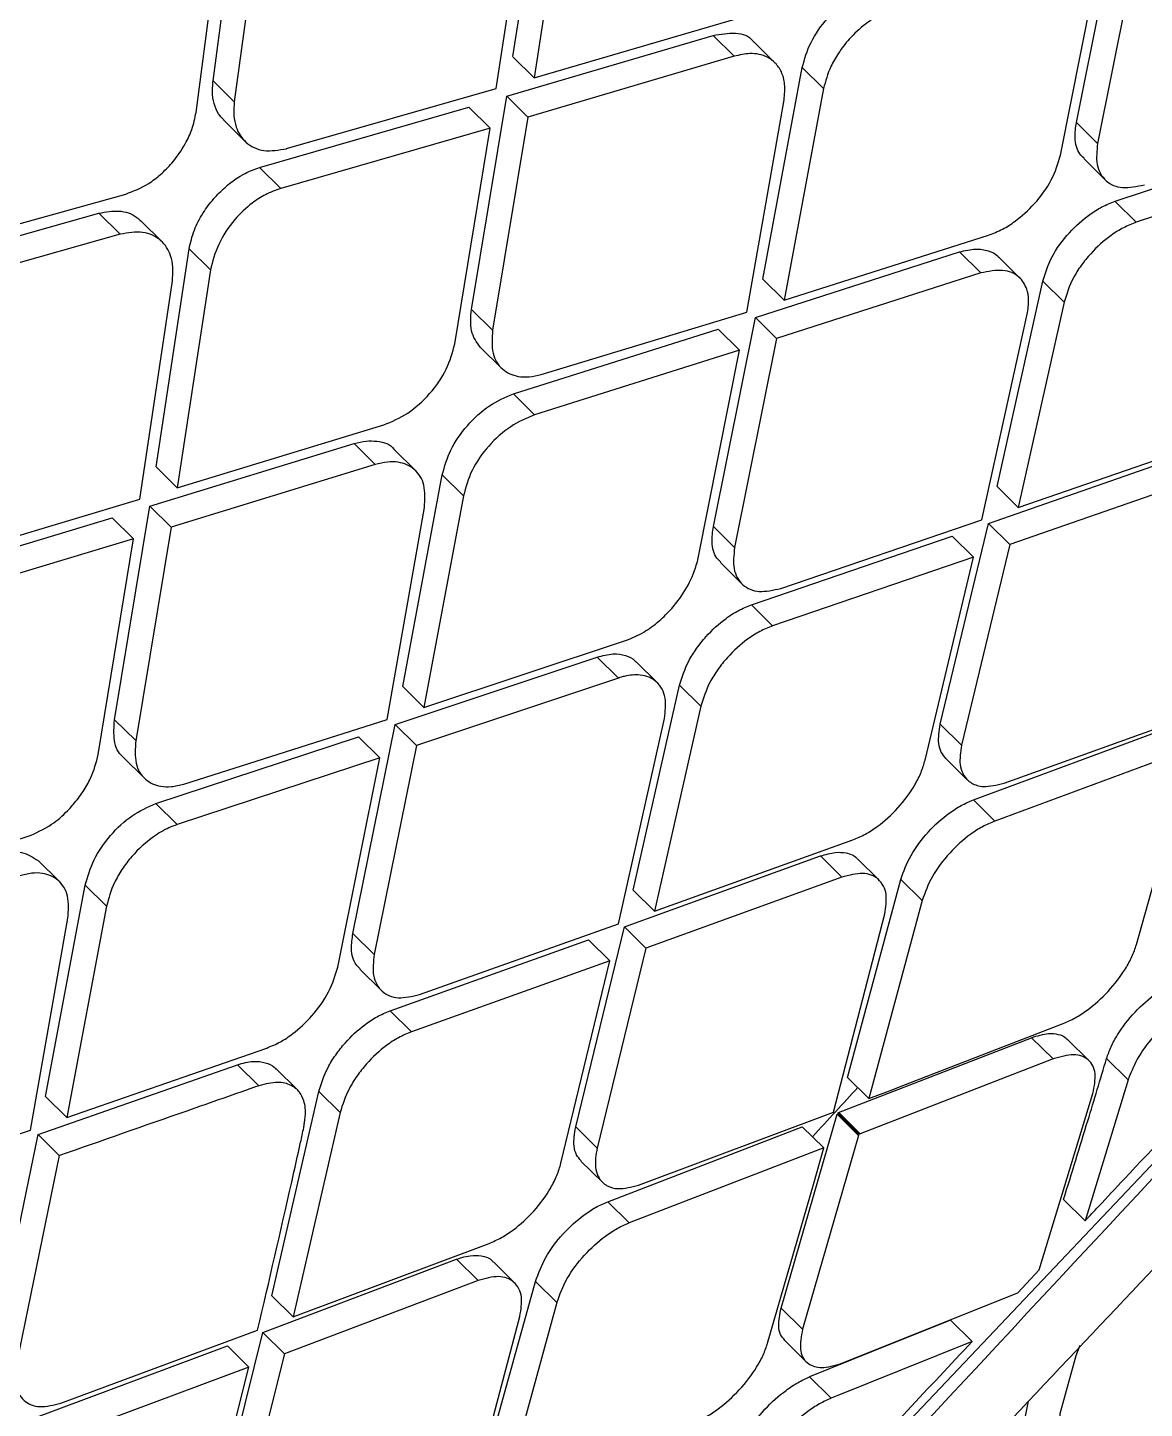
# Model space of a CAD drawing. Extents: x 525 to 613, y 487 to 635.
# Drawn here: x 535.925 to 536.659, y 578.359 to 579.266 of the extents above; entities that cross this region are included whole.
import ezdxf

# ---------------------------------------------------------------- set-up
doc = ezdxf.new("R2010")
doc.units = 0
doc.header["$MEASUREMENT"] = 0
doc.layers.add('1', color=4, linetype='Continuous')
doc.layers.add('STD TEST', color=3, linetype='Continuous')

# ---------------------------------------------------------------- blocks, each defined once
blk = doc.blocks.new('2023 VANGUARD')
at = {"layer": '1', "color": 3, "linetype": 'Continuous', "lineweight": 25}
for p, q in [((-30.8988, -12.69676), (-32.89817, -14.80879)), ((-32.71549, -13.44371), (-32.69355, -13.30059)), ((-32.91267, -13.45957), (-32.89318, -13.31402)), ((-32.67959, -13.31439), (-32.70153, -13.45752)), ((-32.7265, -13.46475), (-32.70482, -13.32135)), ((-32.92387, -13.4804), (-32.90462, -13.33461)), ((-32.87918, -13.32785), (-32.8987, -13.47338)), ((-32.34508, -13.48692), (-32.31749, -13.34936)), ((-32.30354, -13.36315), (-32.33112, -13.50071)), ((-32.35551, -13.50851), (-32.32818, -13.37069)), ((-32.70153, -13.45752), (-32.56431, -13.41749)), ((-32.71961, -13.46959), (-32.58395, -13.4297)), ((-32.57, -13.44348), (-32.58395, -13.4297)), ((-32.54327, -13.44771), (-32.55712, -13.43403)), ((-32.70153, -13.45752), (-32.71549, -13.44373)), ((-32.57, -13.44348), (-32.70565, -13.48339)), ((-32.55124, -13.59009), (-32.52528, -13.45093)), ((-32.51133, -13.46471), (-32.52528, -13.45093)), ((-32.8987, -13.47338), (-32.91268, -13.45957)), ((-32.86431, -13.5042), (-32.7265, -13.46475)), ((-32.74285, -13.60986), (-32.71961, -13.46959)), ((-32.70565, -13.48339), (-32.71959, -13.46961)), ((-32.56174, -13.61161), (-32.53729, -13.47218)), ((-32.51133, -13.46471), (-32.53728, -13.60389)), ((-32.8821, -13.51656), (-32.74454, -13.47686)), ((-32.73058, -13.49065), (-32.74454, -13.47685)), ((-32.90584, -13.48535), (-32.89182, -13.4992)), ((-32.73058, -13.49065), (-32.86813, -13.53037)), ((-32.7538, -13.63252), (-32.73058, -13.49065)), ((-32.70565, -13.48339), (-32.7289, -13.62364)), ((-32.33112, -13.50071), (-32.34508, -13.48692)), ((-32.31965, -13.53882), (-32.18647, -13.49479)), ((-32.17249, -13.5086), (-32.30568, -13.55263)), ((-32.88208, -13.51658), (-32.86813, -13.53037)), ((-32.34025, -13.51071), (-32.3262, -13.52459)), ((-33.10872, -13.57274), (-32.97009, -13.53409)), ((-32.30568, -13.55262), (-32.31963, -13.53883)), ((-33.12608, -13.58552), (-32.98769, -13.54663)), ((-32.97371, -13.56045), (-32.9877, -13.54662)), ((-32.94621, -13.56544), (-32.96014, -13.55167)), ((-32.97371, -13.56045), (-33.11207, -13.59936)), ((-32.53728, -13.60389), (-32.40287, -13.56107)), ((-32.95018, -13.71342), (-32.92843, -13.57013)), ((-32.91446, -13.58394), (-32.92842, -13.57014)), ((-32.5561, -13.61522), (-32.42195, -13.57214)), ((-32.40799, -13.58594), (-32.42195, -13.57214)), ((-32.38216, -13.58929), (-32.39605, -13.57556)), ((-32.91446, -13.58394), (-32.93622, -13.72725)), ((-32.53728, -13.60389), (-32.55124, -13.59009)), ((-32.40799, -13.58594), (-32.54214, -13.62902)), ((-32.96093, -13.73473), (-32.93944, -13.59115)), ((-32.39726, -13.7263), (-32.36714, -13.59125)), ((-32.35317, -13.60506), (-32.36713, -13.59126)), ((-32.35317, -13.60506), (-32.38327, -13.74013)), ((-32.72891, -13.62364), (-32.74286, -13.60986)), ((-32.69689, -13.65261), (-32.56174, -13.61161)), ((-32.58376, -13.75271), (-32.5561, -13.61522)), ((-32.54214, -13.62902), (-32.55608, -13.61525)), ((-32.40723, -13.74835), (-32.37738, -13.61304)), ((-32.71526, -13.66547), (-32.58052, -13.62299)), ((-32.56656, -13.63678), (-32.58052, -13.62299)), ((-32.73703, -13.63464), (-32.72305, -13.64845)), ((-32.54214, -13.62902), (-32.56979, -13.76651)), ((-32.56656, -13.63678), (-32.70131, -13.67927)), ((-32.59395, -13.77453), (-32.56656, -13.63678)), ((-32.70131, -13.67926), (-32.71525, -13.66549)), ((-32.93622, -13.72725), (-32.80039, -13.68584)), ((-32.95429, -13.73933), (-32.82001, -13.69807)), ((-32.80605, -13.71186), (-32.82001, -13.69807)), ((-32.38327, -13.74013), (-32.25166, -13.69455)), ((-32.77952, -13.7159), (-32.79347, -13.70212)), ((-32.4029, -13.75066), (-32.27281, -13.70526)), ((-32.93622, -13.72725), (-32.95019, -13.71345)), ((-32.80605, -13.71186), (-32.94032, -13.75314)), ((-32.78799, -13.85778), (-32.76199, -13.71866)), ((-32.74803, -13.73246), (-32.76198, -13.71867)), ((-32.38327, -13.74013), (-32.39727, -13.7263)), ((-32.25879, -13.71911), (-32.3889, -13.7645)), ((-33.09729, -13.77562), (-32.96093, -13.73473)), ((-32.74803, -13.73246), (-32.77402, -13.87159)), ((-32.97748, -13.87965), (-32.95429, -13.73933)), ((-32.95426, -13.73936), (-32.94032, -13.75314)), ((-32.79823, -13.87957), (-32.77373, -13.74018)), ((-33.11506, -13.788), (-32.97895, -13.74686)), ((-32.96499, -13.76065), (-32.97896, -13.74685)), ((-32.94032, -13.75314), (-32.96352, -13.89345)), ((-32.56979, -13.76651), (-32.58376, -13.75271)), ((-32.53946, -13.79333), (-32.40723, -13.74835)), ((-32.43459, -13.88259), (-32.40291, -13.75066)), ((-32.4029, -13.75066), (-32.3889, -13.7645)), ((-32.96499, -13.76065), (-33.10108, -13.80181)), ((-32.98815, -13.90259), (-32.96499, -13.76065)), ((-32.55878, -13.80416), (-32.42682, -13.75893)), ((-32.41282, -13.77276), (-32.42682, -13.75893)), ((-32.3889, -13.7645), (-32.42057, -13.89644)), ((-32.57907, -13.77636), (-32.565, -13.79026)), ((-32.41282, -13.77276), (-32.54479, -13.81799)), ((-32.44454, -13.90623), (-32.41282, -13.77276)), ((-32.55876, -13.80418), (-32.54479, -13.81799)), ((-32.77402, -13.87159), (-32.64097, -13.82743)), ((-32.79287, -13.88288), (-32.66009, -13.83846)), ((-32.64611, -13.85228), (-32.66009, -13.83846)), ((-32.62058, -13.85533), (-32.63447, -13.84161)), ((-32.64611, -13.85228), (-32.7789, -13.8967)), ((-32.77402, -13.87159), (-32.78799, -13.85778)), ((-32.63639, -13.99165), (-32.60596, -13.85691)), ((-32.59197, -13.87073), (-32.60595, -13.85691)), ((-32.59197, -13.87073), (-32.62238, -14.0055)), ((-32.96352, -13.89344), (-32.97748, -13.87965)), ((-32.93194, -13.92199), (-32.79823, -13.87957)), ((-32.64609, -14.01396), (-32.61594, -13.87893)), ((-32.39267, -13.92134), (-32.26314, -13.87479)), ((-32.82073, -14.02018), (-32.79288, -13.88288)), ((-32.7789, -13.8967), (-32.79285, -13.88291)), ((-32.42056, -13.89644), (-32.43459, -13.88259)), ((-32.41283, -13.93244), (-32.28361, -13.88449)), ((-32.95034, -13.93482), (-32.81704, -13.89091)), ((-32.80307, -13.90471), (-32.81704, -13.89091)), ((-32.7789, -13.8967), (-32.80675, -14.034)), ((-32.26954, -13.8984), (-32.39878, -13.94633)), ((-32.97178, -13.9043), (-32.95778, -13.91813)), ((-32.80307, -13.90471), (-32.93637, -13.94863)), ((-32.83065, -14.04228), (-32.80307, -13.90471)), ((-32.4309, -13.90525), (-32.41687, -13.91912)), ((-32.30563, -14.02756), (-32.27635, -13.92326)), ((-32.93637, -13.94862), (-32.95033, -13.93483)), ((-32.41282, -13.93245), (-32.39878, -13.94633)), ((-33.1686, -13.99927), (-33.0343, -13.95634)), ((-32.62238, -14.0055), (-32.49205, -13.95864)), ((-32.6421, -14.01594), (-32.51329, -13.96927)), ((-32.49925, -13.98314), (-32.51329, -13.96927)), ((-32.47471, -13.98521), (-32.48875, -13.97134)), ((-33.01375, -13.98609), (-33.02771, -13.97229)), ((-33.02284, -14.12736), (-32.99666, -13.98841)), ((-32.98269, -14.00222), (-32.99666, -13.98842)), ((-32.49925, -13.98314), (-32.62806, -14.02981)), ((-32.49558, -14.11485), (-32.46053, -13.98467)), ((-32.44647, -13.99856), (-32.46052, -13.98467)), ((-32.62238, -14.0055), (-32.63639, -13.99165)), ((-32.44647, -13.99856), (-32.48147, -14.12879)), ((-32.98269, -14.00222), (-33.00885, -14.14119)), ((-32.50469, -14.13775), (-32.4711, -14.00735)), ((-33.03277, -14.14944), (-33.0081, -14.01023)), ((-32.77692, -14.06031), (-32.64609, -14.01396)), ((-32.67426, -14.1474), (-32.6421, -14.01594)), ((-32.62806, -14.02981), (-32.64209, -14.01595)), ((-32.80675, -14.034), (-32.82073, -14.02018)), ((-32.79632, -14.07107), (-32.66576, -14.02445)), ((-32.65174, -14.0383), (-32.66576, -14.02445)), ((-32.62806, -14.02981), (-32.66021, -14.16128)), ((-32.81624, -14.04364), (-32.80213, -14.05758)), ((-32.65175, -14.0383), (-32.78232, -14.08491)), ((-32.68394, -14.17131), (-32.65175, -14.0383)), ((-32.78232, -14.08491), (-32.7963, -14.07109)), ((-32.45743, -14.1195), (-32.3537, -14.07941)), ((-32.50138, -14.138), (-32.37456, -14.08873)), ((-32.36043, -14.10269), (-32.37456, -14.08873)), ((-32.33673, -14.10392), (-32.35086, -14.08996)), ((-33.00884, -14.14119), (-32.87731, -14.09552)), ((-33.02775, -14.15242), (-32.89651, -14.10649)), ((-32.89651, -14.10648), (-32.88251, -14.12032)), ((-32.36043, -14.10269), (-32.48727, -14.15195)), ((-32.31108, -14.1164), (-32.32522, -14.10243)), ((-32.85725, -14.1231), (-32.87122, -14.1093)), ((-32.48147, -14.12879), (-32.49557, -14.11486)), ((-32.31108, -14.1164), (-32.33931, -14.20909)), ((-32.87407, -14.25842), (-32.84318, -14.12413)), ((-32.82918, -14.13797), (-32.84318, -14.12413)), ((-32.36946, -14.24128), (-32.3342, -14.12545)), ((-33.02283, -14.12737), (-33.00885, -14.14119)), ((-32.82918, -14.13797), (-32.86003, -14.2723)), ((-32.63288, -14.18561), (-32.50468, -14.13775)), ((-32.53923, -14.26647), (-32.50236, -14.13906)), ((-32.48824, -14.153), (-32.50236, -14.13906)), ((-32.48803, -14.15224), (-32.50219, -14.13825)), ((-32.50137, -14.13802), (-32.48727, -14.15195)), ((-33.16487, -14.19345), (-33.03277, -14.14944)), ((-33.05595, -14.28939), (-33.02777, -14.15241)), ((-33.01376, -14.16627), (-33.02774, -14.15245)), ((-32.66021, -14.16128), (-32.67426, -14.1474)), ((-32.65319, -14.19656), (-32.52532, -14.14729)), ((-32.51121, -14.16123), (-32.52532, -14.14729)), ((-32.48824, -14.153), (-32.52508, -14.28045)), ((-32.48824, -14.153), (-32.48803, -14.15224)), ((-32.48803, -14.15224), (-32.48727, -14.15195)), ((-32.51121, -14.16123), (-32.63911, -14.21048)), ((-32.51799, -14.18533), (-32.51121, -14.16123)), ((-33.01376, -14.16627), (-33.04195, -14.30322)), ((-32.67079, -14.16984), (-32.65673, -14.18373)), ((-32.54808, -14.28961), (-32.51799, -14.18533)), ((-32.63911, -14.21048), (-32.65318, -14.19657)), ((-32.33932, -14.20909), (-32.35349, -14.19509)), ((-32.86003, -14.2723), (-32.7312, -14.22397)), ((-32.87988, -14.28261), (-32.75256, -14.23447)), ((-32.73849, -14.24837), (-32.75256, -14.23447)), ((-32.71431, -14.25009), (-32.72838, -14.23619)), ((-32.38363, -14.25642), (-32.36946, -14.24128)), ((-32.73849, -14.24837), (-32.86581, -14.29651)), ((-32.73652, -14.3784), (-32.70068, -14.249)), ((-32.70068, -14.24901), (-32.68659, -14.26292)), ((-32.86003, -14.2723), (-32.87407, -14.25842)), ((-32.49928, -14.30278), (-32.38363, -14.25642)), ((-32.68659, -14.26292), (-32.72237, -14.39238)), ((-32.52508, -14.28045), (-32.53922, -14.26647)), ((-32.74531, -14.40161), (-32.71095, -14.27198)), ((-32.41363, -14.28844), (-32.42781, -14.27443)), ((-33.01271, -14.32895), (-32.88345, -14.28105)), ((-32.91269, -14.41343), (-32.87988, -14.28262)), ((-32.86582, -14.29651), (-32.87988, -14.28262)), ((-32.53682, -14.28787), (-32.52267, -14.30185)), ((-32.41363, -14.28844), (-32.5063, -14.32577)), ((-33.03223, -14.3396), (-32.90327, -14.2914)), ((-32.88922, -14.30528), (-32.90326, -14.29141)), ((-32.86582, -14.29651), (-32.89861, -14.42735)), ((-32.88922, -14.30528), (-33.0182, -14.35347)), ((-32.92205, -14.43766), (-32.88922, -14.30528)), ((-32.5063, -14.32577), (-32.52048, -14.31176))]:
    blk.add_line(p, q, dxfattribs=at)
at = {"layer": '1', "color": 3, "linetype": 'Continuous', "lineweight": 25, "flags": 128}
for points in [[(-32.48147, -14.12879), (-32.46801, -14.12359), (-32.45743, -14.1195)], [(-32.42781, -14.27443), (-32.47971, -14.29533), (-32.52048, -14.31176)], [(-32.34285, -14.29116), (-32.34543, -14.29795), (-32.35601, -14.33609), (-32.35645, -14.3649), (-32.34672, -14.38395), (-32.32699, -14.39298), (-32.30938, -14.39344)], [(-32.37674, -14.32783), (-32.37866, -14.33752), (-32.3791, -14.36685), (-32.3692, -14.38625), (-32.34911, -14.39543), (-32.34363, -14.39605)]]:
    blk.add_lwpolyline(points, dxfattribs=at)
at = {"layer": '1', "color": 3, "linetype": 'Continuous', "lineweight": 25}
for points, knots in [([(-26.25657, -9.00659), (-26.28639, -9.03262), (-26.34616, -9.08477), (-26.43588, -9.16337), (-26.52589, -9.24245), (-26.61618, -9.32202), (-26.70675, -9.40207), (-26.79761, -9.48261), (-26.96246, -9.62917), (-27.20071, -9.84237), (-27.56336, -10.17021), (-27.97706, -10.54895), (-28.64491, -11.16944), (-29.51041, -11.99309), (-30.38702, -12.85546), (-31.08022, -13.55442), (-31.59577, -14.08289), (-32.10642, -14.61502), (-32.50043, -15.03251), (-32.78012, -15.33225), (-32.94828, -15.5135), (-33.11556, -15.69485), (-33.28196, -15.8763), (-33.44748, -16.05784), (-33.61212, -16.23948), (-33.77589, -16.42122), (-33.93877, -16.60306), (-34.10078, -16.78499), (-34.2619, -16.96703), (-34.42218, -17.14914), (-34.52841, -17.27076), (-34.58149, -17.33153)], [0, 0, 0, 0, 0.010126, 0.020295, 0.030505, 0.040758, 0.051054, 0.061392, 0.071773, 0.107388, 0.142994, 0.196448, 0.250296, 0.375054, 0.500194, 0.562652, 0.625129, 0.687783, 0.750122, 0.771141, 0.792123, 0.813067, 0.833974, 0.854846, 0.875682, 0.896484, 0.917252, 0.937986, 0.958689, 0.97936, 1, 1, 1, 1]), ([(-34.2953, -16.35644), (-34.14823, -16.20119), (-33.85224, -15.88876), (-33.42001, -15.43141), (-33.01014, -14.9978), (-32.63664, -14.60267), (-32.26473, -14.20939), (-31.88595, -13.8093), (-31.49148, -13.39343), (-31.16359, -13.0484), (-30.89979, -12.77112), (-30.69771, -12.5589), (-30.49465, -12.34581), (-30.2801, -12.12086), (-30.04349, -11.87298), (-29.7782, -11.59537), (-29.4728, -11.27614), (-29.12524, -10.91318), (-28.73351, -10.50434), (-28.30692, -10.05918), (-27.85935, -9.59244), (-27.55441, -9.27357), (-27.40314, -9.11539)], [0, 0, 0, 0, 0.064164, 0.129134, 0.188798, 0.243179, 0.292266, 0.351199, 0.408496, 0.464259, 0.494029, 0.523343, 0.552199, 0.582361, 0.616634, 0.655054, 0.697624, 0.749251, 0.805912, 0.867594, 0.93432, 1, 1, 1, 1]), ([(-26.55478, -9.37295), (-26.88226, -9.65981), (-27.5372, -10.23354), (-28.50504, -11.11777), (-29.46085, -12.01809), (-30.40261, -12.93529), (-31.32967, -13.86783), (-32.24048, -14.81509), (-33.13578, -15.77498), (-33.7174, -16.4252), (-34.00821, -16.75031)], [0, 0, 0, 0, 0.125, 0.25, 0.375, 0.5, 0.625, 0.75, 0.875, 1, 1, 1, 1]), ([(-25.4146, -10.42822), (-25.73718, -10.66788), (-26.37907, -11.14478), (-27.29479, -11.91767), (-28.1843, -12.70944), (-29.04763, -13.52619), (-29.88568, -14.35636), (-30.70248, -15.19729), (-31.48962, -16.05891), (-32.25225, -16.95211), (-32.72607, -17.57745), (-32.96433, -17.8919)], [0, 0, 0, 0, 0.113392, 0.225638, 0.337341, 0.448782, 0.560233, 0.669481, 0.778832, 0.888788, 1, 1, 1, 1]), ([(-24.94078, -10.91658), (-25.07314, -11.00395), (-25.34063, -11.18051), (-25.73977, -11.45882), (-26.14187, -11.75063), (-26.54587, -12.05691), (-26.93998, -12.36861), (-27.39127, -12.74029), (-27.90368, -13.18313), (-28.49004, -13.71901), (-29.00885, -14.21955), (-29.45203, -14.66528), (-29.81071, -15.03849), (-30.15206, -15.4062), (-30.47616, -15.7679), (-30.79284, -16.13423), (-31.16982, -16.58711), (-31.59854, -17.13064), (-32.06215, -17.75575), (-32.34962, -18.17759), (-32.49127, -18.38545)], [0, 0, 0, 0, 0.044709, 0.090349, 0.13691, 0.184379, 0.232745, 0.277954, 0.348418, 0.422679, 0.500679, 0.550525, 0.598903, 0.645795, 0.691185, 0.735062, 0.781563, 0.856423, 0.929252, 1, 1, 1, 1]), ([(-30.89711, -12.69707), (-31.30908, -13.13221), (-31.94241, -13.80118), (-33.07212, -15.01723), (-33.79284, -15.79493), (-34.29483, -16.33661)], [0, 0, 0, 0, 0.360925, 0.55487, 1, 1, 1, 1]), ([(-32.46421, -13.41191), (-32.46551, -13.41234), (-32.46898, -13.41349), (-32.47561, -13.41666), (-32.48475, -13.42265), (-32.49403, -13.43129), (-32.50148, -13.44097), (-32.50793, -13.45205), (-32.51003, -13.45984), (-32.51133, -13.46471)], [0, 0, 0, 0, 0.062338, 0.166485, 0.312329, 0.499714, 0.646961, 0.779493, 1, 1, 1, 1]), ([(-32.58395, -13.42969), (-32.57895, -13.42887), (-32.56897, -13.42722), (-32.55974, -13.43), (-32.55752, -13.43391), (-32.55735, -13.43422)], [0, 0, 0, 0, 0.480326, 0.958895, 1, 1, 1, 1]), ([(-32.53729, -13.47218), (-32.53695, -13.46866), (-32.53631, -13.46187), (-32.53864, -13.4537), (-32.54268, -13.44775), (-32.54929, -13.44298), (-32.55854, -13.44076), (-32.56652, -13.44265), (-32.57, -13.44348)], [0, 0, 0, 0, 0.169969, 0.327146, 0.47152, 0.603084, 0.826915, 1, 1, 1, 1]), ([(-32.90566, -13.48517), (-32.90651, -13.48439), (-32.90903, -13.48207), (-32.91162, -13.47651), (-32.91341, -13.46876), (-32.91292, -13.46267), (-32.91268, -13.45957)], [0, 0, 0, 0, 0.140876, 0.416817, 0.703185, 1, 1, 1, 1]), ([(-32.97009, -13.53409), (-32.96498, -13.53212), (-32.95711, -13.52908), (-32.94696, -13.52118), (-32.93844, -13.51263), (-32.93137, -13.50238), (-32.92602, -13.49091), (-32.92463, -13.48409), (-32.92387, -13.4804)], [0, 0, 0, 0, 0.236784, 0.36512, 0.499723, 0.698389, 0.836426, 1, 1, 1, 1]), ([(-32.8987, -13.47338), (-32.89895, -13.47649), (-32.89941, -13.48244), (-32.89736, -13.49195), (-32.89152, -13.50103), (-32.87984, -13.50679), (-32.86947, -13.50507), (-32.86431, -13.50421)], [0, 0, 0, 0, 0.143408, 0.274845, 0.500908, 0.751785, 1, 1, 1, 1]), ([(-32.34007, -13.51055), (-32.34101, -13.50962), (-32.34434, -13.5063), (-32.34659, -13.4983), (-32.34554, -13.49036), (-32.34508, -13.48692)], [0, 0, 0, 0, 0.180579, 0.645507, 1, 1, 1, 1]), ([(-32.40287, -13.56106), (-32.39978, -13.55988), (-32.39393, -13.55763), (-32.3835, -13.55093), (-32.37185, -13.54036), (-32.3605, -13.52481), (-32.35718, -13.51394), (-32.35551, -13.50851)], [0, 0, 0, 0, 0.149014, 0.282224, 0.500369, 0.750145, 1, 1, 1, 1]), ([(-32.33112, -13.50071), (-32.33164, -13.50557), (-32.33243, -13.51303), (-32.32948, -13.52076), (-32.32465, -13.52689), (-32.31529, -13.53113), (-32.30535, -13.529), (-32.30038, -13.52794)], [0, 0, 0, 0, 0.239967, 0.368006, 0.501074, 0.750364, 1, 1, 1, 1]), ([(-32.92843, -13.57013), (-32.92751, -13.566), (-32.92575, -13.55811), (-32.91971, -13.54672), (-32.91265, -13.53722), (-32.90342, -13.52796), (-32.89298, -13.5205), (-32.88525, -13.5177), (-32.8821, -13.51656)], [0, 0, 0, 0, 0.183849, 0.350969, 0.501331, 0.634909, 0.850862, 1, 1, 1, 1]), ([(-32.86813, -13.53036), (-32.87153, -13.53158), (-32.87784, -13.53383), (-32.88841, -13.54062), (-32.8996, -13.55124), (-32.91002, -13.56712), (-32.91298, -13.57834), (-32.91446, -13.58394)], [0, 0, 0, 0, 0.159714, 0.296507, 0.500607, 0.750494, 1, 1, 1, 1]), ([(-32.98769, -13.54663), (-32.98326, -13.54585), (-32.9739, -13.5442), (-32.96472, -13.54725), (-32.96112, -13.55101), (-32.96032, -13.55185)], [0, 0, 0, 0, 0.411386, 0.868457, 1, 1, 1, 1]), ([(-32.36714, -13.59126), (-32.36547, -13.58598), (-32.36209, -13.57524), (-32.35055, -13.55941), (-32.33852, -13.54864), (-32.32806, -13.54207), (-32.32252, -13.53993), (-32.31965, -13.53882)], [0, 0, 0, 0, 0.244821, 0.498515, 0.730592, 0.860738, 1, 1, 1, 1]), ([(-32.30568, -13.55262), (-32.3085, -13.55372), (-32.31398, -13.55584), (-32.3244, -13.56235), (-32.33412, -13.57098), (-32.3421, -13.58092), (-32.34901, -13.59175), (-32.35151, -13.59977), (-32.35316, -13.60506)], [0, 0, 0, 0, 0.136987, 0.266095, 0.4997, 0.628336, 0.754836, 1, 1, 1, 1]), ([(-32.93945, -13.59115), (-32.93919, -13.58807), (-32.93869, -13.58215), (-32.94068, -13.57269), (-32.94532, -13.56536), (-32.95227, -13.56092), (-32.96086, -13.55824), (-32.96861, -13.55957), (-32.97371, -13.56045)], [0, 0, 0, 0, 0.142803, 0.273937, 0.500281, 0.628983, 0.755348, 1, 1, 1, 1]), ([(-32.42195, -13.57214), (-32.41832, -13.57125), (-32.41136, -13.56955), (-32.40305, -13.57102), (-32.39807, -13.57324), (-32.39643, -13.57536), (-32.39618, -13.57568)], [0, 0, 0, 0, 0.346158, 0.66218, 0.948017, 1, 1, 1, 1]), ([(-32.37737, -13.61303), (-32.37691, -13.60982), (-32.37604, -13.60383), (-32.37771, -13.59516), (-32.38263, -13.58746), (-32.39284, -13.58298), (-32.40294, -13.58495), (-32.40799, -13.58594)], [0, 0, 0, 0, 0.158305, 0.29475, 0.501311, 0.750812, 1, 1, 1, 1]), ([(-32.73702, -13.63463), (-32.7394, -13.63137), (-32.74409, -13.62496), (-32.74326, -13.61484), (-32.74286, -13.60986)], [0, 0, 0, 0, 0.508322, 1, 1, 1, 1]), ([(-32.72891, -13.62364), (-32.72923, -13.6289), (-32.72987, -13.63923), (-32.72325, -13.64984), (-32.71411, -13.6541), (-32.70494, -13.65454), (-32.69962, -13.65327), (-32.69689, -13.65261)], [0, 0, 0, 0, 0.253873, 0.499654, 0.736078, 0.864725, 1, 1, 1, 1]), ([(-32.76199, -13.71866), (-32.76045, -13.71321), (-32.75737, -13.70223), (-32.74596, -13.68587), (-32.73123, -13.67221), (-32.72059, -13.66772), (-32.71526, -13.66547)], [0, 0, 0, 0, 0.246463, 0.496009, 0.748019, 1, 1, 1, 1]), ([(-32.82001, -13.69807), (-32.81733, -13.69739), (-32.812, -13.69605), (-32.80273, -13.69657), (-32.7957, -13.69828), (-32.79364, -13.70207), (-32.79357, -13.7022)], [0, 0, 0, 0, 0.251502, 0.499523, 0.982807, 1, 1, 1, 1]), ([(-32.77373, -13.74018), (-32.77342, -13.73504), (-32.77281, -13.72481), (-32.7795, -13.7143), (-32.78883, -13.71017), (-32.79807, -13.70988), (-32.80336, -13.71119), (-32.80605, -13.71186)], [0, 0, 0, 0, 0.250838, 0.49968, 0.739123, 0.867011, 1, 1, 1, 1]), ([(-32.5789, -13.77618), (-32.57979, -13.7753), (-32.58308, -13.77207), (-32.5853, -13.76415), (-32.58423, -13.75617), (-32.58376, -13.75271)], [0, 0, 0, 0, 0.175262, 0.641567, 1, 1, 1, 1]), ([(-32.56979, -13.76651), (-32.57032, -13.77136), (-32.57112, -13.77881), (-32.56822, -13.78649), (-32.56346, -13.79254), (-32.55422, -13.79666), (-32.54438, -13.79444), (-32.53946, -13.79333)], [0, 0, 0, 0, 0.240017, 0.368066, 0.501139, 0.7504, 1, 1, 1, 1]), ([(-32.64097, -13.82743), (-32.63716, -13.82586), (-32.6299, -13.82287), (-32.61961, -13.81525), (-32.6112, -13.80693), (-32.60321, -13.79659), (-32.5971, -13.78529), (-32.59486, -13.77765), (-32.59395, -13.77453)], [0, 0, 0, 0, 0.1841875, 0.3515232, 0.5019861, 0.6355612, 0.8512493, 1, 1, 1, 1]), ([(-32.60595, -13.8569), (-32.60431, -13.85164), (-32.60182, -13.84364), (-32.59497, -13.8328), (-32.5871, -13.82288), (-32.57753, -13.81419), (-32.56718, -13.80752), (-32.56164, -13.80531), (-32.55878, -13.80416)], [0, 0, 0, 0, 0.244238, 0.370431, 0.499, 0.729194, 0.859625, 1, 1, 1, 1]), ([(-32.54479, -13.81798), (-32.54761, -13.81911), (-32.55308, -13.8213), (-32.56341, -13.82791), (-32.57302, -13.83659), (-32.58093, -13.84656), (-32.58781, -13.85742), (-32.59031, -13.86544), (-32.59197, -13.87073)], [0, 0, 0, 0, 0.138252, 0.267774, 0.49968, 0.628362, 0.754899, 1, 1, 1, 1]), ([(-32.66009, -13.83846), (-32.65654, -13.83755), (-32.64973, -13.83579), (-32.64155, -13.8371), (-32.63658, -13.83924), (-32.63491, -13.84136), (-32.63461, -13.84174)], [0, 0, 0, 0, 0.341827, 0.654733, 0.938676, 1, 1, 1, 1]), ([(-32.61594, -13.87893), (-32.61538, -13.8742), (-32.61452, -13.86687), (-32.61731, -13.85919), (-32.62204, -13.85305), (-32.63048, -13.84962), (-32.63955, -13.85038), (-32.64443, -13.85173), (-32.64568, -13.85213), (-32.646, -13.85223), (-32.64608, -13.85226), (-32.64611, -13.85227), (-32.64611, -13.85227), (-32.64611, -13.85227)], [0, 0, 0, 0, 0.235478, 0.364519, 0.500771, 0.749786, 0.936633, 0.983828, 0.995793, 0.998866, 0.999676, 0.999964, 1, 1, 1, 1]), ([(-32.97174, -13.90425), (-32.97185, -13.90417), (-32.97504, -13.90183), (-32.97844, -13.89402), (-32.9778, -13.88435), (-32.97748, -13.87965)], [0, 0, 0, 0, 0.0187635, 0.522833, 1, 1, 1, 1]), ([(-32.43081, -13.90517), (-32.43193, -13.90387), (-32.43423, -13.90121), (-32.43632, -13.89397), (-32.43526, -13.88702), (-32.43459, -13.88259)], [0, 0, 0, 0, 0.256794, 0.526088, 1, 1, 1, 1]), ([(-32.96352, -13.89344), (-32.96385, -13.89864), (-32.96452, -13.90897), (-32.95805, -13.91947), (-32.94905, -13.92363), (-32.94002, -13.92402), (-32.93468, -13.92268), (-32.93194, -13.92199)], [0, 0, 0, 0, 0.251565, 0.499657, 0.732748, 0.862222, 1, 1, 1, 1]), ([(-32.42056, -13.89644), (-32.42125, -13.90091), (-32.42233, -13.90791), (-32.42002, -13.91528), (-32.41769, -13.91845), (-32.41599, -13.91992), (-32.41523, -13.92054), (-32.41244, -13.92239), (-32.4056, -13.92458), (-32.39743, -13.92253), (-32.39267, -13.92134)], [0, 0, 0, 0, 0.229217, 0.359837, 0.500844, 0.50861, 0.523106, 0.572282, 0.750861, 1, 1, 1, 1]), ([(-33.0343, -13.95634), (-33.02908, -13.95409), (-33.02012, -13.95023), (-33.0104, -13.94176), (-33.00597, -13.93699), (-33.00238, -13.93284), (-32.99804, -13.92705), (-32.9916, -13.91588), (-32.9895, -13.90778), (-32.98815, -13.90258)], [0, 0, 0, 0, 0.249257, 0.427448, 0.491455, 0.499459, 0.637667, 0.767323, 1, 1, 1, 1]), ([(-32.49205, -13.95864), (-32.48932, -13.9575), (-32.484, -13.95528), (-32.47375, -13.94864), (-32.4618, -13.93791), (-32.45235, -13.92499), (-32.44689, -13.91417), (-32.44533, -13.90889), (-32.44454, -13.90623)], [0, 0, 0, 0, 0.135931, 0.264623, 0.499402, 0.744619, 0.871157, 1, 1, 1, 1]), ([(-32.99666, -13.98841), (-32.99509, -13.98285), (-32.99196, -13.97178), (-32.98055, -13.95532), (-32.96603, -13.94166), (-32.95557, -13.9371), (-32.95034, -13.93482)], [0, 0, 0, 0, 0.250736, 0.499502, 0.749762, 1, 1, 1, 1]), ([(-32.46052, -13.98467), (-32.45864, -13.97942), (-32.4549, -13.96896), (-32.44299, -13.95318), (-32.43098, -13.9424), (-32.42073, -13.93578), (-32.4155, -13.93357), (-32.41283, -13.93244)], [0, 0, 0, 0, 0.251281, 0.499664, 0.738165, 0.866275, 1, 1, 1, 1]), ([(-32.93637, -13.94862), (-32.93814, -13.94928), (-32.94326, -13.95117), (-32.95368, -13.95729), (-32.96449, -13.96711), (-32.97265, -13.97794), (-32.97913, -13.98908), (-32.9813, -13.99709), (-32.98269, -14.00222)], [0, 0, 0, 0, 0.086622, 0.250053, 0.499578, 0.638325, 0.76826, 1, 1, 1, 1]), ([(-32.39877, -13.94632), (-32.40143, -13.94745), (-32.40663, -13.94965), (-32.41688, -13.95625), (-32.42891, -13.96704), (-32.44084, -13.98285), (-32.44459, -13.9933), (-32.44647, -13.99856)], [0, 0, 0, 0, 0.132844, 0.260619, 0.500074, 0.748677, 1, 1, 1, 1]), ([(-33.05393, -13.96856), (-33.0512, -13.96785), (-33.04582, -13.96646), (-33.03617, -13.96662), (-33.03107, -13.97006), (-33.02772, -13.97231)], [0, 0, 0, 0, 0.26013, 0.514274, 1, 1, 1, 1]), ([(-32.51329, -13.96926), (-32.50997, -13.96827), (-32.50386, -13.96646), (-32.49578, -13.96713), (-32.49076, -13.96885), (-32.48908, -13.97119), (-32.48888, -13.97146)], [0, 0, 0, 0, 0.328106, 0.604022, 0.953975, 1, 1, 1, 1]), ([(-33.0081, -14.01023), (-33.00778, -14.00514), (-33.00714, -13.99492), (-33.01368, -13.98455), (-33.02283, -13.98051), (-33.03193, -13.98027), (-33.03723, -13.98165), (-33.03995, -13.98236)], [0, 0, 0, 0, 0.248863, 0.499685, 0.735133, 0.864012, 1, 1, 1, 1]), ([(-32.47109, -14.00735), (-32.47041, -14.00289), (-32.46936, -13.99594), (-32.47175, -13.98871), (-32.47612, -13.98307), (-32.48493, -13.97947), (-32.49448, -13.98191), (-32.49925, -13.98313)], [0, 0, 0, 0, 0.232222, 0.362319, 0.501439, 0.750836, 1, 1, 1, 1]), ([(-32.81606, -14.04347), (-32.81695, -14.04259), (-32.82018, -14.03941), (-32.82232, -14.03155), (-32.82121, -14.02362), (-32.82073, -14.02018)], [0, 0, 0, 0, 0.176842, 0.642786, 1, 1, 1, 1]), ([(-32.80675, -14.034), (-32.80729, -14.03883), (-32.80812, -14.04625), (-32.8053, -14.05387), (-32.80061, -14.05984), (-32.7915, -14.06382), (-32.78178, -14.06148), (-32.77692, -14.06032)], [0, 0, 0, 0, 0.239726, 0.367857, 0.501176, 0.750422, 1, 1, 1, 1]), ([(-32.3537, -14.07942), (-32.35108, -14.07827), (-32.34593, -14.07601), (-32.33572, -14.06935), (-32.32366, -14.05862), (-32.31395, -14.04585), (-32.30824, -14.03531), (-32.3065, -14.03016), (-32.30562, -14.02756)], [0, 0, 0, 0, 0.132717, 0.260477, 0.500377, 0.742931, 0.869744, 1, 1, 1, 1]), ([(-32.33932, -14.20909), (-32.33639, -14.20597), (-32.32778, -14.19679), (-32.29959, -14.16671), (-32.24614, -14.10966), (-32.19834, -14.05871), (-32.17013, -14.02864)], [0, 0, 0, 0, 0.051966, 0.152621, 0.5, 1, 1, 1, 1]), ([(-32.87732, -14.09553), (-32.87432, -14.09429), (-32.86863, -14.09195), (-32.85839, -14.08509), (-32.84688, -14.0743), (-32.83564, -14.05856), (-32.8323, -14.04769), (-32.83064, -14.04228)], [0, 0, 0, 0, 0.147759, 0.280531, 0.50026, 0.751279, 1, 1, 1, 1]), ([(-32.32523, -14.10243), (-32.32433, -14.09988), (-32.32256, -14.09482), (-32.31681, -14.08435), (-32.30702, -14.07156), (-32.29487, -14.06081), (-32.28465, -14.05417), (-32.27954, -14.05191), (-32.27695, -14.05077)], [0, 0, 0, 0, 0.129018, 0.255399, 0.499563, 0.740831, 0.868268, 1, 1, 1, 1]), ([(-32.84318, -14.12413), (-32.84153, -14.11887), (-32.83902, -14.11088), (-32.83219, -14.10001), (-32.82439, -14.09005), (-32.81491, -14.0813), (-32.80466, -14.07454), (-32.79917, -14.07226), (-32.79632, -14.07107)], [0, 0, 0, 0, 0.244262, 0.370443, 0.498998, 0.728262, 0.858929, 1, 1, 1, 1]), ([(-32.26281, -14.06474), (-32.2654, -14.06589), (-32.27051, -14.06814), (-32.28072, -14.07478), (-32.29293, -14.08568), (-32.30453, -14.10039), (-32.30913, -14.11142), (-32.3109, -14.11593), (-32.31109, -14.1164)], [0, 0, 0, 0, 0.131805, 0.259314, 0.500729, 0.750146, 0.973901, 1, 1, 1, 1]), ([(-32.78232, -14.08491), (-32.78512, -14.08608), (-32.79055, -14.08833), (-32.80077, -14.09504), (-32.81028, -14.10379), (-32.81813, -14.11377), (-32.82499, -14.12467), (-32.82751, -14.13269), (-32.82918, -14.13797)], [0, 0, 0, 0, 0.139004, 0.268772, 0.499684, 0.62824, 0.754758, 1, 1, 1, 1]), ([(-32.37456, -14.08873), (-32.3707, -14.08753), (-32.36426, -14.08553), (-32.35676, -14.0864), (-32.35251, -14.08786), (-32.35117, -14.08983), (-32.351, -14.09009)], [0, 0, 0, 0, 0.388542, 0.649603, 0.954708, 1, 1, 1, 1]), ([(-32.89651, -14.10649), (-32.89305, -14.10554), (-32.88641, -14.10372), (-32.87839, -14.10484), (-32.87343, -14.1069), (-32.87173, -14.10902), (-32.87138, -14.10945)], [0, 0, 0, 0, 0.336834, 0.646131, 0.927856, 1, 1, 1, 1]), ([(-32.3342, -14.12545), (-32.33331, -14.12079), (-32.33154, -14.11146), (-32.33652, -14.10254), (-32.34626, -14.09869), (-32.35571, -14.10136), (-32.36043, -14.10269)], [0, 0, 0, 0, 0.24961, 0.499688, 0.749943, 1, 1, 1, 1]), ([(-32.35349, -14.19509), (-32.34816, -14.17785), (-32.33865, -14.14708), (-32.32932, -14.11607), (-32.32522, -14.10243)], [0, 0, 0, 0, 0.56, 1, 1, 1, 1]), ([(-33.02839, -15.27764), (-32.83807, -15.09098), (-32.44558, -14.70603), (-32.05507, -14.31802), (-31.85392, -14.11815)], [0, 0, 0, 0, 0.484893, 1, 1, 1, 1]), ([(-32.88251, -14.12032), (-32.89834, -14.12587), (-32.94207, -14.1412), (-32.98583, -14.1565), (-33.01375, -14.16626)], [0, 0, 0, 0, 0.3619935, 1, 1, 1, 1]), ([(-32.85287, -14.14644), (-32.85276, -14.14569), (-32.85244, -14.14364), (-32.85168, -14.13787), (-32.85229, -14.13083), (-32.85576, -14.12404), (-32.86139, -14.11951), (-32.87035, -14.11724), (-32.87829, -14.11925), (-32.88251, -14.12032)], [0, 0, 0, 0, 0.035001, 0.095738, 0.293967, 0.432006, 0.595736, 0.785092, 1, 1, 1, 1]), ([(-32.48882, -14.12152), (-32.49364, -14.12675), (-32.50358, -14.13754), (-32.51351, -14.14833), (-32.51863, -14.15389)], [0, 0, 0, 0, 0.484583, 1, 1, 1, 1]), ([(-32.88345, -14.28105), (-32.87585, -14.24868), (-32.86623, -14.20769), (-32.85638, -14.16301), (-32.85357, -14.15072), (-32.85295, -14.1469), (-32.85288, -14.14645)], [0, 0, 0, 0, 0.725922, 0.919423, 0.99043, 1, 1, 1, 1]), ([(-32.6707, -14.16975), (-32.67179, -14.16849), (-32.67403, -14.16589), (-32.67605, -14.15875), (-32.67495, -14.15182), (-32.67426, -14.1474)], [0, 0, 0, 0, 0.255005, 0.524846, 1, 1, 1, 1]), ([(-32.66021, -14.16128), (-32.66092, -14.16573), (-32.66204, -14.17271), (-32.6598, -14.17999), (-32.65736, -14.18332), (-32.65506, -14.18518), (-32.65219, -14.18698), (-32.6455, -14.18897), (-32.63758, -14.18686), (-32.63288, -14.18561)], [0, 0, 0, 0, 0.22954, 0.360086, 0.50087, 0.529164, 0.580344, 0.750928, 1, 1, 1, 1]), ([(-32.7312, -14.22397), (-32.72849, -14.2228), (-32.72322, -14.22053), (-32.71307, -14.2138), (-32.7012, -14.20298), (-32.69177, -14.19003), (-32.68631, -14.17921), (-32.68473, -14.17396), (-32.68393, -14.17131)], [0, 0, 0, 0, 0.136164, 0.26492, 0.499359, 0.745031, 0.871464, 1, 1, 1, 1]), ([(-32.70068, -14.249), (-32.69878, -14.24377), (-32.695, -14.23335), (-32.68312, -14.21755), (-32.67119, -14.2067), (-32.66103, -14.19999), (-32.65585, -14.19772), (-32.6532, -14.19656)], [0, 0, 0, 0, 0.251073, 0.499693, 0.737474, 0.865748, 1, 1, 1, 1]), ([(-32.68659, -14.26292), (-32.68469, -14.25769), (-32.68091, -14.24727), (-32.66901, -14.23144), (-32.65706, -14.22058), (-32.64691, -14.21389), (-32.64175, -14.21163), (-32.63911, -14.21048)], [0, 0, 0, 0, 0.251135, 0.499919, 0.738583, 0.866552, 1, 1, 1, 1]), ([(-32.75256, -14.23447), (-32.75142, -14.23407), (-32.74831, -14.23295), (-32.74265, -14.23175), (-32.73552, -14.23198), (-32.73041, -14.23367), (-32.7287, -14.23604), (-32.72851, -14.23631)], [0, 0, 0, 0, 0.1126949, 0.3093168, 0.5896416, 0.9533479, 1, 1, 1, 1]), ([(-32.71094, -14.27198), (-32.71023, -14.26753), (-32.70913, -14.26061), (-32.71145, -14.25349), (-32.71569, -14.24797), (-32.72434, -14.24454), (-32.73377, -14.2471), (-32.73849, -14.24838)], [0, 0, 0, 0, 0.233043, 0.362957, 0.501502, 0.750764, 1, 1, 1, 1]), ([(-32.53669, -14.28775), (-32.53773, -14.28655), (-32.53988, -14.28408), (-32.54144, -14.27721), (-32.54007, -14.27059), (-32.53922, -14.26647)], [0, 0, 0, 0, 0.261824, 0.540057, 1, 1, 1, 1]), ([(-32.52508, -14.28045), (-32.52597, -14.2851), (-32.52774, -14.29442), (-32.52308, -14.30298), (-32.51679, -14.30543), (-32.50921, -14.30581), (-32.50398, -14.30422), (-32.49928, -14.30278)], [0, 0, 0, 0, 0.249317, 0.499272, 0.721487, 0.749963, 1, 1, 1, 1]), ([(-32.59602, -14.34161), (-32.59342, -14.34043), (-32.58833, -14.33812), (-32.5782, -14.33139), (-32.56619, -14.32059), (-32.55647, -14.30782), (-32.55074, -14.29731), (-32.54897, -14.2922), (-32.54808, -14.28961)], [0, 0, 0, 0, 0.13291, 0.26074, 0.500483, 0.743146, 0.869881, 1, 1, 1, 1]), ([(-32.58379, -14.47045), (-32.58028, -14.46668), (-32.57086, -14.45661), (-32.5425, -14.42627), (-32.48932, -14.36935), (-32.442, -14.31877), (-32.41363, -14.28844)], [0, 0, 0, 0, 0.062042, 0.166057, 0.5, 1, 1, 1, 1]), ([(-33.04195, -14.30322), (-33.04251, -14.30803), (-33.04337, -14.31542), (-33.04064, -14.32295), (-33.03605, -14.32882), (-33.0271, -14.33264), (-33.01751, -14.33019), (-33.01272, -14.32896)], [0, 0, 0, 0, 0.239161, 0.367441, 0.501212, 0.750434, 1, 1, 1, 1]), ([(-32.56866, -14.36351), (-32.56775, -14.36098), (-32.56595, -14.35596), (-32.56016, -14.34553), (-32.55036, -14.33275), (-32.53826, -14.32194), (-32.52812, -14.31523), (-32.52305, -14.31293), (-32.52048, -14.31176)], [0, 0, 0, 0, 0.128994, 0.255344, 0.499516, 0.740453, 0.867981, 1, 1, 1, 1]), ([(-32.5063, -14.32577), (-32.50887, -14.32694), (-32.51393, -14.32924), (-32.52407, -14.33596), (-32.53617, -14.34677), (-32.54598, -14.35954), (-32.55177, -14.36997), (-32.55357, -14.37499), (-32.55448, -14.37752)], [0, 0, 0, 0, 0.132001, 0.259527, 0.500498, 0.744643, 0.870995, 1, 1, 1, 1])]:
    blk.add_open_spline(points, degree=3, knots=knots, dxfattribs=at)
for points in [[(-32.52529, -13.45093), (-32.52376, -13.44536), (-32.52071, -13.43422), (-32.50905, -13.41799), (-32.49414, -13.40466), (-32.48349, -13.4003), (-32.47816, -13.39812)], [(-32.80039, -13.68584), (-32.79511, -13.68362), (-32.78454, -13.67918), (-32.76976, -13.66572), (-32.75824, -13.64936), (-32.75528, -13.63813), (-32.7538, -13.63252)], [(-32.70131, -13.67926), (-32.7066, -13.68147), (-32.71719, -13.68589), (-32.732, -13.69932), (-32.74355, -13.71565), (-32.74654, -13.72685), (-32.74803, -13.73246)]]:
    blk.add_open_spline(points, degree=3, dxfattribs=at)
blk = doc.blocks.new('2026 Vanguard')
at = {"layer": 'STD TEST', "color": 1}
blk.add_blockref('2023 VANGUARD', (44.16134, 88.20897), dxfattribs=at)

msp = doc.modelspace()

# ---------------------------------------------------------------- block references
at = {"layer": '1'}
msp.add_blockref('2026 Vanguard', (524.79847, 504.48213), dxfattribs=at)

doc.saveas('drawing.dxf')
